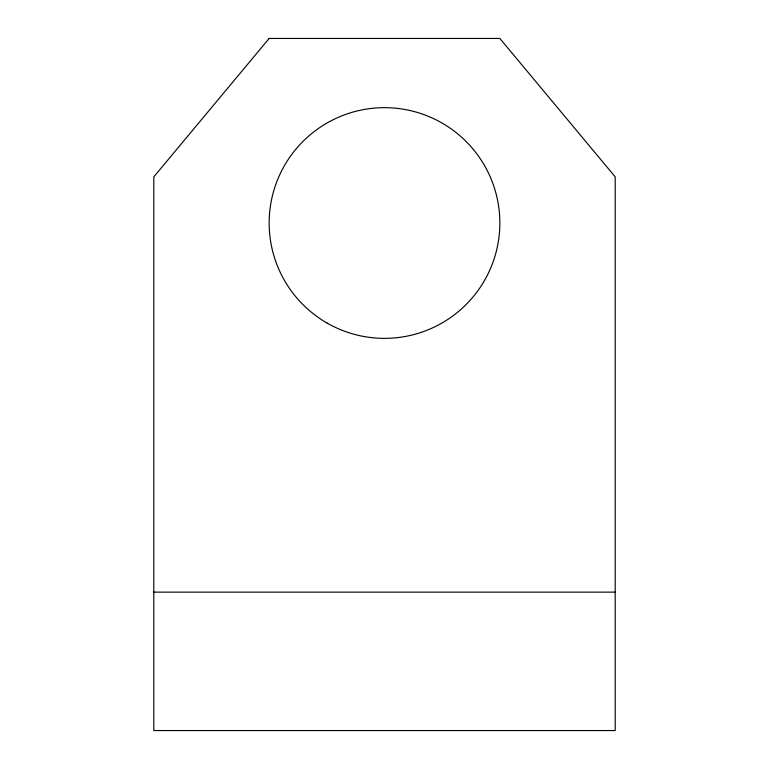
<?xml version="1.0" encoding="UTF-8"?>
<svg xmlns="http://www.w3.org/2000/svg" width="769" height="769" viewBox="0 0 769 769"><rect width="100%" height="100%" fill="white"/><g stroke="black" fill="none" stroke-linecap="round" stroke-linejoin="round"><path stroke-width="1.15" d="M153.8 592.13L615.2 592.13M269.15 38.45L153.8 176.87L153.8 730.55L615.2 730.55L615.2 176.87L499.85 38.45L269.15 38.45M326.825 322.903A115.35 115.35 0 0 0 499.85 223.01A115.35 115.35 0 0 0 326.825 123.117A115.35 115.35 0 0 0 326.825 322.903"/></g></svg>
